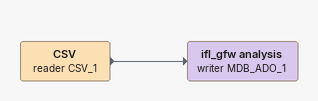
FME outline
CSV (reader CSV_1)
    -> ifl_gfw analysis (writer MDB_ADO_1)
ifl_gfw analysis (writer MDB_ADO_1)
